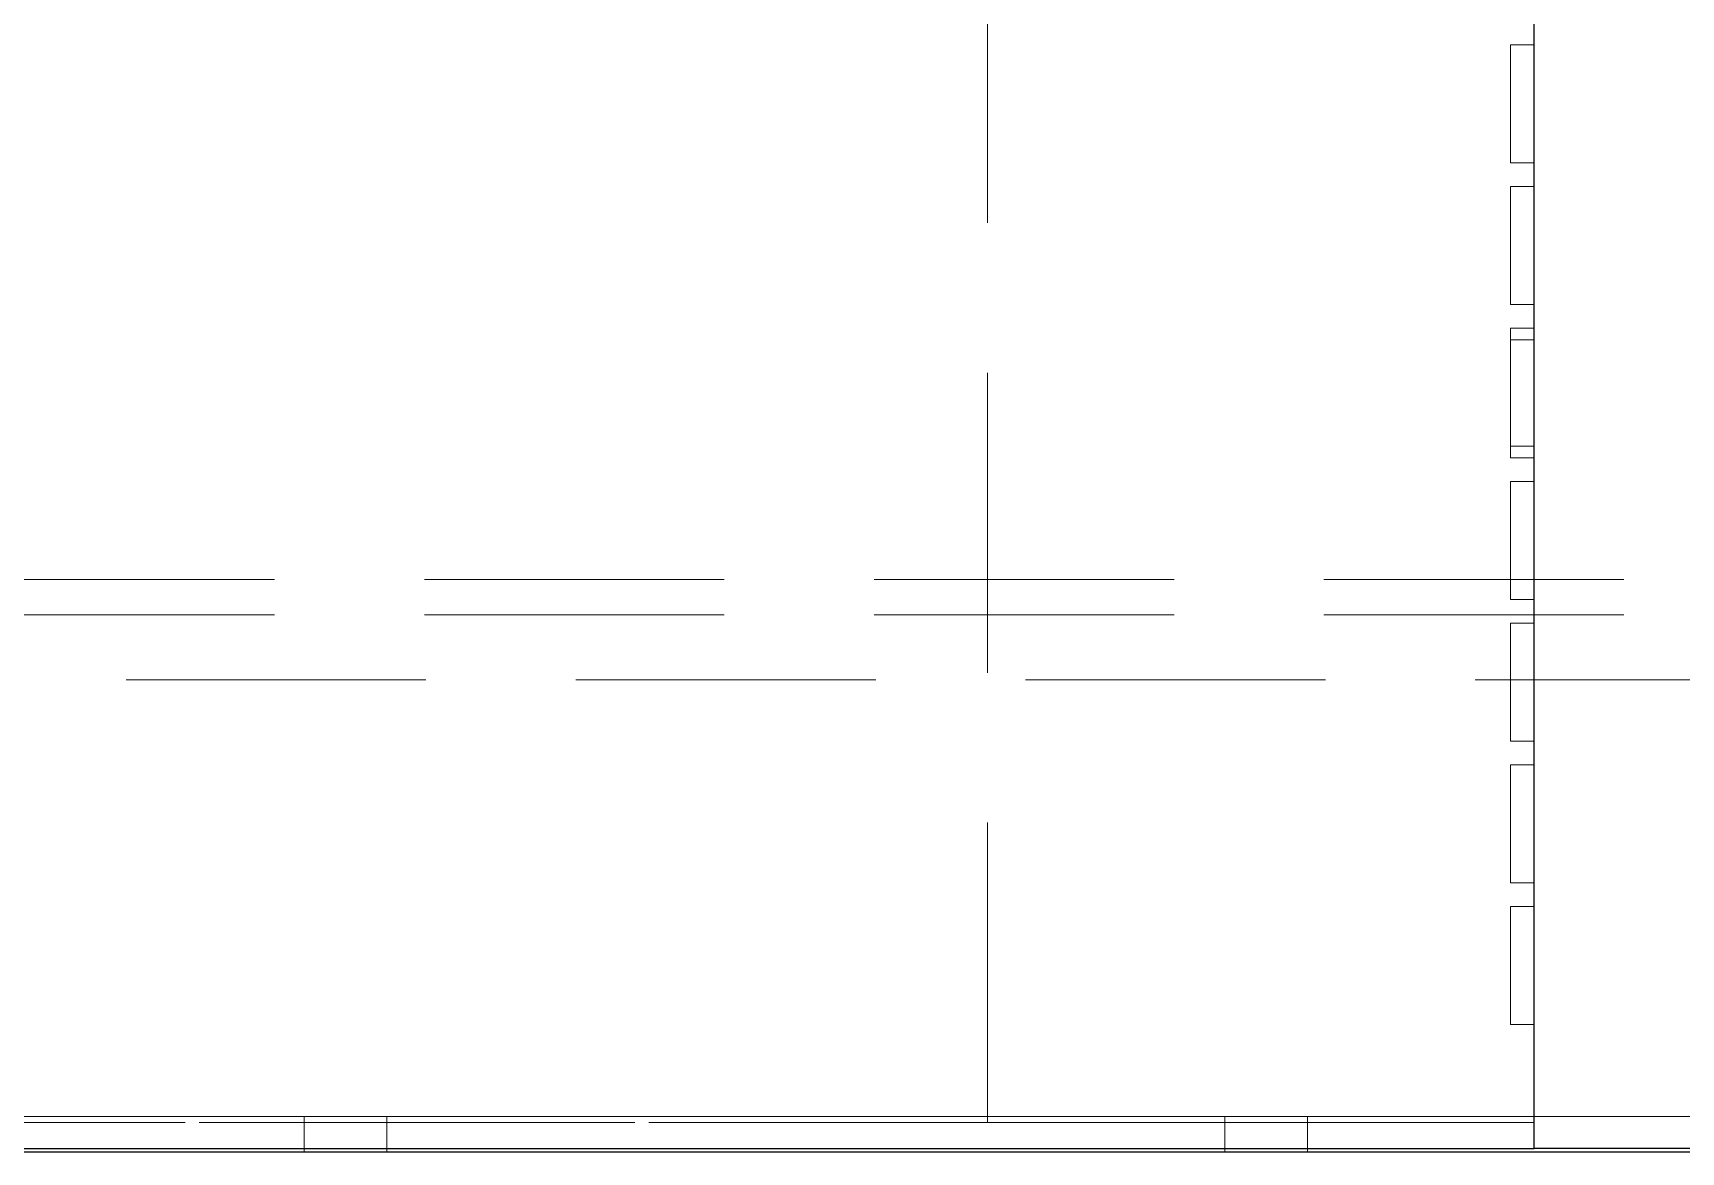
# Model space of a CAD drawing. Header units: millimetres. Extents: x 126 to 938, y 244 to 707.
# Drawn here: x 843.16 to 850.14, y 544.46 to 549.2 of the extents above; entities that cross this region are included whole.
import ezdxf

# ---------------------------------------------------------------- set-up
doc = ezdxf.new("R2010")
doc.units = ezdxf.units.MM
doc.linetypes.add('HIDDEN', pattern=[1.905, 1.27, -0.635])

msp = doc.modelspace()

# ---------------------------------------------------------------- linework, layer by layer
at = {"color": 7, "linetype": 'Continuous', "lineweight": 25}
for p, q in [((849.5227, 544.4797), (849.5227, 579.1287)), ((841.9622, 544.4797), (849.5227, 544.4797)), ((853.5222, 544.4797), (849.5227, 544.4797)), ((854.0372, 544.4642), (841.9622, 544.4642))]:
    msp.add_line(p, q, dxfattribs=at)
at = {"color": 7, "linetype": 'HIDDEN', "lineweight": 18}
for p, q in [((849.5227, 544.4797), (849.5227, 579.1287)), ((849.5227, 544.4797), (849.5227, 579.1287)), ((847.2077, 544.5897), (847.2077, 579.0187)), ((847.2077, 544.5897), (847.2077, 579.0187)), ((849.5227, 544.5897), (849.5227, 579.0187)), ((849.4227, 549.1547), (849.4227, 548.6547)), ((849.4227, 549.1547), (849.5227, 549.1547)), ((849.4227, 548.6547), (849.4227, 549.1547)), ((849.4227, 549.1547), (849.5227, 549.1547)), ((849.4227, 549.1547), (849.4227, 548.6547)), ((849.4227, 549.1547), (849.5227, 549.1547)), ((849.4227, 549.1547), (849.5227, 549.1547)), ((849.4227, 548.6547), (849.4227, 549.1547)), ((849.4227, 549.1547), (849.4227, 548.6547)), ((849.4227, 549.1547), (849.5227, 549.1547)), ((849.4227, 548.6547), (849.4227, 549.1547)), ((849.4227, 549.1547), (849.5227, 549.1547)), ((849.4227, 549.1547), (849.4227, 548.6547)), ((849.4227, 549.1547), (849.5227, 549.1547)), ((849.4227, 548.6547), (849.4227, 549.1547)), ((849.4227, 549.1547), (849.5227, 549.1547)), ((849.4227, 549.1547), (849.5227, 549.1547)), ((849.4227, 549.1547), (849.4227, 548.6547)), ((849.4227, 549.1547), (849.5227, 549.1547)), ((849.4227, 548.6547), (849.4227, 549.1547)), ((849.4227, 549.1547), (849.5227, 549.1547)), ((849.4227, 549.1547), (849.4227, 548.6547)), ((849.4227, 549.1547), (849.5227, 549.1547)), ((849.4227, 548.6547), (849.4227, 549.1547)), ((849.4227, 549.1547), (849.5227, 549.1547)), ((849.4227, 549.1547), (849.4227, 548.6547)), ((849.4227, 549.1547), (849.5227, 549.1547)), ((849.4227, 548.6547), (849.4227, 549.1547)), ((849.4227, 549.1547), (849.5227, 549.1547)), ((849.4227, 549.1547), (849.4227, 548.6547)), ((849.4227, 549.1547), (849.5227, 549.1547)), ((849.4227, 548.6547), (849.4227, 549.1547)), ((849.4227, 549.1547), (849.4227, 548.6547)), ((849.4227, 549.1547), (849.5227, 549.1547)), ((849.4227, 548.6547), (849.4227, 549.1547)), ((849.4227, 549.1547), (849.5227, 549.1547)), ((849.4227, 549.1547), (849.4227, 548.6547)), ((849.4227, 549.1547), (849.5227, 549.1547)), ((849.4227, 548.6547), (849.4227, 549.1547)), ((849.4227, 549.1547), (849.5227, 549.1547)), ((849.5227, 549.1547), (849.5227, 548.6547)), ((849.5227, 548.6547), (849.5227, 549.1547)), ((849.5227, 549.1547), (849.5227, 548.6547)), ((849.5227, 548.6547), (849.5227, 549.1547)), ((849.5227, 549.1547), (849.5227, 548.6547)), ((849.5227, 548.6547), (849.5227, 549.1547)), ((849.5227, 549.1547), (849.5227, 548.6547)), ((849.5227, 548.6547), (849.5227, 549.1547)), ((849.5227, 549.1547), (849.5227, 548.6547)), ((849.5227, 548.6547), (849.5227, 549.1547)), ((849.5227, 549.1547), (849.5227, 548.6547)), ((849.5227, 548.6547), (849.5227, 549.1547)), ((849.5227, 549.1547), (849.5227, 548.6547)), ((849.5227, 548.6547), (849.5227, 549.1547)), ((849.5227, 549.1547), (849.5227, 548.6547)), ((849.5227, 548.6547), (849.5227, 549.1547)), ((849.5227, 549.1547), (849.5227, 548.6547)), ((849.5227, 548.6547), (849.5227, 549.1547)), ((849.5227, 549.1547), (849.5227, 548.6547)), ((849.5227, 548.6547), (849.5227, 549.1547)), ((849.4227, 548.6547), (849.5227, 548.6547)), ((849.4227, 548.6547), (849.5227, 548.6547)), ((849.4227, 548.6547), (849.5227, 548.6547)), ((849.4227, 548.6547), (849.5227, 548.6547)), ((849.4227, 548.6547), (849.5227, 548.6547)), ((849.4227, 548.6547), (849.5227, 548.6547)), ((849.4227, 548.6547), (849.5227, 548.6547)), ((849.4227, 548.6547), (849.5227, 548.6547)), ((849.4227, 548.6547), (849.5227, 548.6547)), ((849.4227, 548.6547), (849.5227, 548.6547)), ((849.4227, 548.6547), (849.5227, 548.6547)), ((849.4227, 548.6547), (849.5227, 548.6547)), ((849.4227, 548.6547), (849.5227, 548.6547)), ((849.4227, 548.6547), (849.5227, 548.6547)), ((849.4227, 548.6547), (849.5227, 548.6547)), ((849.4227, 548.6547), (849.5227, 548.6547)), ((849.4227, 548.6547), (849.5227, 548.6547)), ((849.4227, 548.6547), (849.5227, 548.6547)), ((849.4227, 548.6547), (849.5227, 548.6547)), ((849.4227, 548.6547), (849.5227, 548.6547)), ((849.4227, 548.5547), (849.5227, 548.5547)), ((849.4227, 548.5547), (849.4227, 548.0547)), ((849.4227, 548.0547), (849.4227, 548.5547)), ((849.4227, 548.5547), (849.5227, 548.5547)), ((849.4227, 548.5547), (849.5227, 548.5547)), ((849.4227, 548.5547), (849.4227, 548.0547)), ((849.4227, 548.5547), (849.5227, 548.5547)), ((849.4227, 548.0547), (849.4227, 548.5547)), ((849.4227, 548.5547), (849.4227, 548.0547)), ((849.4227, 548.5547), (849.5227, 548.5547)), ((849.4227, 548.5547), (849.5227, 548.5547)), ((849.4227, 548.0547), (849.4227, 548.5547)), ((849.4227, 548.5547), (849.4227, 548.0547)), ((849.4227, 548.5547), (849.5227, 548.5547)), ((849.4227, 548.5547), (849.5227, 548.5547)), ((849.4227, 548.0547), (849.4227, 548.5547)), ((849.4227, 548.5547), (849.4227, 548.0547)), ((849.4227, 548.5547), (849.5227, 548.5547)), ((849.4227, 548.0547), (849.4227, 548.5547)), ((849.4227, 548.5547), (849.5227, 548.5547)), ((849.4227, 548.5547), (849.4227, 548.0547)), ((849.4227, 548.5547), (849.5227, 548.5547)), ((849.4227, 548.5547), (849.5227, 548.5547)), ((849.4227, 548.0547), (849.4227, 548.5547)), ((849.4227, 548.5547), (849.5227, 548.5547)), ((849.4227, 548.5547), (849.4227, 548.0547)), ((849.4227, 548.0547), (849.4227, 548.5547)), ((849.4227, 548.5547), (849.5227, 548.5547)), ((849.4227, 548.5547), (849.5227, 548.5547)), ((849.4227, 548.5547), (849.4227, 548.0547)), ((849.4227, 548.5547), (849.5227, 548.5547)), ((849.4227, 548.0547), (849.4227, 548.5547)), ((849.4227, 548.5547), (849.4227, 548.0547)), ((849.4227, 548.5547), (849.5227, 548.5547)), ((849.4227, 548.5547), (849.5227, 548.5547)), ((849.4227, 548.0547), (849.4227, 548.5547)), ((849.4227, 548.5547), (849.5227, 548.5547)), ((849.4227, 548.5547), (849.4227, 548.0547)), ((849.4227, 548.0547), (849.4227, 548.5547)), ((849.4227, 548.5547), (849.5227, 548.5547)), ((849.5227, 548.5547), (849.5227, 548.0547)), ((849.5227, 548.0547), (849.5227, 548.5547)), ((849.5227, 548.5547), (849.5227, 548.0547)), ((849.5227, 548.0547), (849.5227, 548.5547)), ((849.5227, 548.5547), (849.5227, 548.0547)), ((849.5227, 548.0547), (849.5227, 548.5547)), ((849.5227, 548.5547), (849.5227, 548.0547)), ((849.5227, 548.0547), (849.5227, 548.5547)), ((849.5227, 548.5547), (849.5227, 548.0547)), ((849.5227, 548.0547), (849.5227, 548.5547)), ((849.5227, 548.5547), (849.5227, 548.0547)), ((849.5227, 548.0547), (849.5227, 548.5547)), ((849.5227, 548.5547), (849.5227, 548.0547)), ((849.5227, 548.0547), (849.5227, 548.5547)), ((849.5227, 548.5547), (849.5227, 548.0547)), ((849.5227, 548.0547), (849.5227, 548.5547)), ((849.5227, 548.5547), (849.5227, 548.0547)), ((849.5227, 548.0547), (849.5227, 548.5547)), ((849.5227, 548.5547), (849.5227, 548.0547)), ((849.5227, 548.0547), (849.5227, 548.5547)), ((849.4227, 548.0547), (849.5227, 548.0547)), ((849.4227, 548.0547), (849.5227, 548.0547)), ((849.4227, 548.0547), (849.5227, 548.0547)), ((849.4227, 548.0547), (849.5227, 548.0547)), ((849.4227, 548.0547), (849.5227, 548.0547)), ((849.4227, 548.0547), (849.5227, 548.0547)), ((849.4227, 548.0547), (849.5227, 548.0547)), ((849.4227, 548.0547), (849.5227, 548.0547)), ((849.4227, 548.0547), (849.5227, 548.0547)), ((849.4227, 548.0547), (849.5227, 548.0547)), ((849.4227, 548.0547), (849.5227, 548.0547)), ((849.4227, 548.0547), (849.5227, 548.0547)), ((849.4227, 548.0547), (849.5227, 548.0547)), ((849.4227, 548.0547), (849.5227, 548.0547)), ((849.4227, 548.0547), (849.5227, 548.0547)), ((849.4227, 548.0547), (849.5227, 548.0547)), ((849.4227, 548.0547), (849.5227, 548.0547)), ((849.4227, 548.0547), (849.5227, 548.0547)), ((849.4227, 548.0547), (849.5227, 548.0547)), ((849.4227, 548.0547), (849.5227, 548.0547)), ((849.4227, 547.9547), (849.5227, 547.9547)), ((849.4227, 547.9547), (849.4227, 547.4547)), ((849.4227, 547.4547), (849.4227, 547.9547)), ((849.4227, 547.9547), (849.5227, 547.9547)), ((849.4227, 547.9547), (849.4227, 547.4547)), ((849.4227, 547.9547), (849.5227, 547.9547)), ((849.4227, 547.4547), (849.4227, 547.9547)), ((849.4227, 547.9547), (849.5227, 547.9547)), ((849.4227, 547.9547), (849.5227, 547.9547)), ((849.4227, 547.9547), (849.4227, 547.4547)), ((849.4227, 547.4547), (849.4227, 547.9547)), ((849.4227, 547.9547), (849.5227, 547.9547)), ((849.4227, 547.9547), (849.5227, 547.9547)), ((849.4227, 547.9547), (849.4227, 547.4547)), ((849.4227, 547.9547), (849.5227, 547.9547)), ((849.4227, 547.4547), (849.4227, 547.9547)), ((849.4227, 547.9547), (849.4227, 547.4547)), ((849.4227, 547.9547), (849.5227, 547.9547)), ((849.4227, 547.4547), (849.4227, 547.9547)), ((849.4227, 547.9547), (849.5227, 547.9547)), ((849.4227, 547.9547), (849.4227, 547.4547)), ((849.4227, 547.9547), (849.5227, 547.9547)), ((849.4227, 547.9547), (849.5227, 547.9547)), ((849.4227, 547.4547), (849.4227, 547.9547)), ((849.4227, 547.9547), (849.4227, 547.4547)), ((849.4227, 547.9547), (849.5227, 547.9547)), ((849.4227, 547.9547), (849.5227, 547.9547)), ((849.4227, 547.4547), (849.4227, 547.9547)), ((849.4227, 547.9547), (849.5227, 547.9547)), ((849.4227, 547.9547), (849.4227, 547.4547)), ((849.4227, 547.4547), (849.4227, 547.9547)), ((849.4227, 547.9547), (849.5227, 547.9547)), ((849.4227, 547.9547), (849.5227, 547.9547)), ((849.4227, 547.9547), (849.4227, 547.4547)), ((849.4227, 547.4547), (849.4227, 547.9547)), ((849.4227, 547.9547), (849.5227, 547.9547)), ((849.4227, 547.9547), (849.4227, 547.4547)), ((849.4227, 547.9547), (849.5227, 547.9547)), ((849.4227, 547.9547), (849.5227, 547.9547)), ((849.4227, 547.4547), (849.4227, 547.9547)), ((849.4227, 547.9047), (849.4227, 547.4047)), ((849.4227, 547.9047), (849.5227, 547.9047)), ((849.4227, 547.9047), (849.5227, 547.9047)), ((849.4227, 547.4047), (849.4227, 547.9047)), ((849.4227, 547.9047), (849.4227, 547.4047)), ((849.4227, 547.9047), (849.5227, 547.9047)), ((849.4227, 547.9047), (849.5227, 547.9047)), ((849.4227, 547.4047), (849.4227, 547.9047)), ((849.4227, 547.9047), (849.5227, 547.9047)), ((849.4227, 547.9047), (849.4227, 547.4047)), ((849.4227, 547.9047), (849.5227, 547.9047)), ((849.4227, 547.4047), (849.4227, 547.9047)), ((849.4227, 547.9047), (849.4227, 547.4047)), ((849.4227, 547.9047), (849.5227, 547.9047)), ((849.4227, 547.9047), (849.5227, 547.9047)), ((849.4227, 547.4047), (849.4227, 547.9047)), ((849.4227, 547.9047), (849.5227, 547.9047)), ((849.4227, 547.9047), (849.4227, 547.4047)), ((849.4227, 547.4047), (849.4227, 547.9047)), ((849.4227, 547.9047), (849.5227, 547.9047)), ((849.4227, 547.9047), (849.4227, 547.4047)), ((849.4227, 547.9047), (849.5227, 547.9047)), ((849.4227, 547.9047), (849.5227, 547.9047)), ((849.4227, 547.4047), (849.4227, 547.9047)), ((849.4227, 547.9047), (849.4227, 547.4047)), ((849.4227, 547.9047), (849.5227, 547.9047)), ((849.4227, 547.9047), (849.5227, 547.9047)), ((849.4227, 547.4047), (849.4227, 547.9047)), ((849.4227, 547.9047), (849.5227, 547.9047)), ((849.4227, 547.9047), (849.4227, 547.4047)), ((849.4227, 547.4047), (849.4227, 547.9047)), ((849.4227, 547.9047), (849.5227, 547.9047)), ((849.4227, 547.9047), (849.5227, 547.9047)), ((849.4227, 547.9047), (849.4227, 547.4047)), ((849.4227, 547.4047), (849.4227, 547.9047)), ((849.4227, 547.9047), (849.5227, 547.9047)), ((849.4227, 547.9047), (849.5227, 547.9047)), ((849.4227, 547.9047), (849.4227, 547.4047)), ((849.4227, 547.4047), (849.4227, 547.9047)), ((849.4227, 547.9047), (849.5227, 547.9047)), ((849.4227, 547.9047), (849.4227, 547.4047)), ((849.4227, 547.9047), (849.5227, 547.9047)), ((849.4227, 547.9047), (849.5227, 547.9047)), ((849.4227, 547.4047), (849.4227, 547.9047)), ((849.4227, 547.9047), (849.4227, 547.4047)), ((849.4227, 547.9047), (849.5227, 547.9047)), ((849.4227, 547.9047), (849.5227, 547.9047)), ((849.4227, 547.4047), (849.4227, 547.9047)), ((849.4227, 547.9047), (849.5227, 547.9047)), ((849.4227, 547.9047), (849.4227, 547.4047)), ((849.4227, 547.9047), (849.5227, 547.9047)), ((849.4227, 547.4047), (849.4227, 547.9047)), ((849.4227, 547.9047), (849.4227, 547.4047)), ((849.4227, 547.9047), (849.5227, 547.9047)), ((849.4227, 547.9047), (849.5227, 547.9047)), ((849.4227, 547.4047), (849.4227, 547.9047)), ((849.4227, 547.9047), (849.5227, 547.9047)), ((849.4227, 547.9047), (849.4227, 547.4047)), ((849.4227, 547.9047), (849.5227, 547.9047)), ((849.4227, 547.4047), (849.4227, 547.9047)), ((849.5227, 547.9547), (849.5227, 547.4547)), ((849.5227, 547.4547), (849.5227, 547.9547)), ((849.5227, 547.9547), (849.5227, 547.4547)), ((849.5227, 547.4547), (849.5227, 547.9547)), ((849.5227, 547.9547), (849.5227, 547.4547)), ((849.5227, 547.4547), (849.5227, 547.9547)), ((849.5227, 547.9547), (849.5227, 547.4547)), ((849.5227, 547.4547), (849.5227, 547.9547)), ((849.5227, 547.9547), (849.5227, 547.4547)), ((849.5227, 547.4547), (849.5227, 547.9547)), ((849.5227, 547.9547), (849.5227, 547.4547)), ((849.5227, 547.4547), (849.5227, 547.9547)), ((849.5227, 547.9547), (849.5227, 547.4547)), ((849.5227, 547.4547), (849.5227, 547.9547)), ((849.5227, 547.9547), (849.5227, 547.4547)), ((849.5227, 547.4547), (849.5227, 547.9547)), ((849.5227, 547.9547), (849.5227, 547.4547)), ((849.5227, 547.4547), (849.5227, 547.9547)), ((849.5227, 547.9547), (849.5227, 547.4547)), ((849.5227, 547.4547), (849.5227, 547.9547)), ((849.5227, 547.9047), (849.5227, 547.4047)), ((849.5227, 547.4047), (849.5227, 547.9047)), ((849.5227, 547.9047), (849.5227, 547.4047)), ((849.5227, 547.4047), (849.5227, 547.9047)), ((849.5227, 547.9047), (849.5227, 547.4047)), ((849.5227, 547.4047), (849.5227, 547.9047)), ((849.5227, 547.9047), (849.5227, 547.4047)), ((849.5227, 547.4047), (849.5227, 547.9047)), ((849.5227, 547.9047), (849.5227, 547.4047)), ((849.5227, 547.4047), (849.5227, 547.9047)), ((849.5227, 547.9047), (849.5227, 547.4047)), ((849.5227, 547.4047), (849.5227, 547.9047)), ((849.5227, 547.9047), (849.5227, 547.4047)), ((849.5227, 547.4047), (849.5227, 547.9047)), ((849.5227, 547.9047), (849.5227, 547.4047)), ((849.5227, 547.4047), (849.5227, 547.9047)), ((849.5227, 547.9047), (849.5227, 547.4047)), ((849.5227, 547.4047), (849.5227, 547.9047)), ((849.5227, 547.9047), (849.5227, 547.4047)), ((849.5227, 547.4047), (849.5227, 547.9047)), ((849.5227, 547.9047), (849.5227, 547.4047)), ((849.5227, 547.4047), (849.5227, 547.9047)), ((849.5227, 547.9047), (849.5227, 547.4047)), ((849.5227, 547.4047), (849.5227, 547.9047)), ((849.5227, 547.9047), (849.5227, 547.4047)), ((849.5227, 547.4047), (849.5227, 547.9047)), ((849.5227, 547.9047), (849.5227, 547.4047)), ((849.5227, 547.4047), (849.5227, 547.9047)), ((849.5227, 547.9047), (849.5227, 547.4047)), ((849.5227, 547.4047), (849.5227, 547.9047)), ((849.4227, 547.4547), (849.5227, 547.4547)), ((849.4227, 547.4547), (849.5227, 547.4547)), ((849.4227, 547.4547), (849.5227, 547.4547)), ((849.4227, 547.4547), (849.5227, 547.4547)), ((849.4227, 547.4547), (849.5227, 547.4547)), ((849.4227, 547.4547), (849.5227, 547.4547)), ((849.4227, 547.4547), (849.5227, 547.4547)), ((849.4227, 547.4547), (849.5227, 547.4547)), ((849.4227, 547.4547), (849.5227, 547.4547)), ((849.4227, 547.4547), (849.5227, 547.4547)), ((849.4227, 547.4547), (849.5227, 547.4547)), ((849.4227, 547.4547), (849.5227, 547.4547)), ((849.4227, 547.4547), (849.5227, 547.4547)), ((849.4227, 547.4547), (849.5227, 547.4547)), ((849.4227, 547.4547), (849.5227, 547.4547)), ((849.4227, 547.4547), (849.5227, 547.4547)), ((849.4227, 547.4547), (849.5227, 547.4547)), ((849.4227, 547.4547), (849.5227, 547.4547)), ((849.4227, 547.4547), (849.5227, 547.4547)), ((849.4227, 547.4547), (849.5227, 547.4547)), ((849.4227, 547.4047), (849.5227, 547.4047)), ((849.4227, 547.4047), (849.5227, 547.4047)), ((849.4227, 547.4047), (849.5227, 547.4047)), ((849.4227, 547.4047), (849.5227, 547.4047)), ((849.4227, 547.4047), (849.5227, 547.4047)), ((849.4227, 547.4047), (849.5227, 547.4047)), ((849.4227, 547.4047), (849.5227, 547.4047)), ((849.4227, 547.4047), (849.5227, 547.4047)), ((849.4227, 547.4047), (849.5227, 547.4047)), ((849.4227, 547.4047), (849.5227, 547.4047)), ((849.4227, 547.4047), (849.5227, 547.4047)), ((849.4227, 547.4047), (849.5227, 547.4047)), ((849.4227, 547.4047), (849.5227, 547.4047)), ((849.4227, 547.4047), (849.5227, 547.4047)), ((849.4227, 547.4047), (849.5227, 547.4047)), ((849.4227, 547.4047), (849.5227, 547.4047)), ((849.4227, 547.4047), (849.5227, 547.4047)), ((849.4227, 547.4047), (849.5227, 547.4047)), ((849.4227, 547.4047), (849.5227, 547.4047)), ((849.4227, 547.4047), (849.5227, 547.4047)), ((849.4227, 547.4047), (849.5227, 547.4047)), ((849.4227, 547.4047), (849.5227, 547.4047)), ((849.4227, 547.4047), (849.5227, 547.4047)), ((849.4227, 547.4047), (849.5227, 547.4047)), ((849.4227, 547.4047), (849.5227, 547.4047)), ((849.4227, 547.4047), (849.5227, 547.4047)), ((849.4227, 547.4047), (849.5227, 547.4047)), ((849.4227, 547.4047), (849.5227, 547.4047)), ((849.4227, 547.4047), (849.5227, 547.4047)), ((849.4227, 547.4047), (849.5227, 547.4047)), ((849.4227, 547.3047), (849.5227, 547.3047)), ((849.4227, 547.3047), (849.4227, 546.8047)), ((849.4227, 547.3047), (849.5227, 547.3047)), ((849.4227, 546.8047), (849.4227, 547.3047)), ((849.4227, 547.3047), (849.4227, 546.8047)), ((849.4227, 547.3047), (849.5227, 547.3047)), ((849.4227, 547.3047), (849.5227, 547.3047)), ((849.4227, 546.8047), (849.4227, 547.3047)), ((849.4227, 547.3047), (849.4227, 546.8047)), ((849.4227, 547.3047), (849.5227, 547.3047)), ((849.4227, 546.8047), (849.4227, 547.3047)), ((849.4227, 547.3047), (849.5227, 547.3047)), ((849.4227, 547.3047), (849.5227, 547.3047)), ((849.4227, 547.3047), (849.4227, 546.8047)), ((849.4227, 547.3047), (849.5227, 547.3047)), ((849.4227, 546.8047), (849.4227, 547.3047)), ((849.4227, 547.3047), (849.4227, 546.8047)), ((849.4227, 547.3047), (849.5227, 547.3047)), ((849.4227, 547.3047), (849.5227, 547.3047)), ((849.4227, 546.8047), (849.4227, 547.3047)), ((849.4227, 547.3047), (849.4227, 546.8047)), ((849.4227, 547.3047), (849.5227, 547.3047)), ((849.4227, 547.3047), (849.5227, 547.3047)), ((849.4227, 546.8047), (849.4227, 547.3047)), ((849.4227, 547.3047), (849.4227, 546.8047)), ((849.4227, 547.3047), (849.5227, 547.3047)), ((849.4227, 546.8047), (849.4227, 547.3047)), ((849.4227, 547.3047), (849.5227, 547.3047)), ((849.4227, 547.3047), (849.5227, 547.3047)), ((849.4227, 547.3047), (849.4227, 546.8047)), ((849.4227, 547.3047), (849.5227, 547.3047)), ((849.4227, 546.8047), (849.4227, 547.3047)), ((849.4227, 547.3047), (849.4227, 546.8047)), ((849.4227, 547.3047), (849.5227, 547.3047)), ((849.4227, 547.3047), (849.5227, 547.3047)), ((849.4227, 546.8047), (849.4227, 547.3047)), ((849.4227, 547.3047), (849.4227, 546.8047)), ((849.4227, 547.3047), (849.5227, 547.3047)), ((849.4227, 546.8047), (849.4227, 547.3047)), ((849.4227, 547.3047), (849.5227, 547.3047)), ((849.4227, 547.3047), (849.5227, 547.3047)), ((849.4227, 547.3047), (849.4227, 546.8047)), ((849.4227, 546.8047), (849.4227, 547.3047)), ((849.4227, 547.3047), (849.5227, 547.3047)), ((849.4227, 547.3047), (849.5227, 547.3047)), ((849.4227, 547.3047), (849.4227, 546.8047)), ((849.4227, 547.3047), (849.5227, 547.3047)), ((849.4227, 546.8047), (849.4227, 547.3047)), ((849.4227, 547.3047), (849.5227, 547.3047)), ((849.4227, 547.3047), (849.4227, 546.8047)), ((849.4227, 547.3047), (849.5227, 547.3047)), ((849.4227, 546.8047), (849.4227, 547.3047)), ((849.4227, 547.3047), (849.4227, 546.8047)), ((849.4227, 547.3047), (849.5227, 547.3047)), ((849.4227, 546.8047), (849.4227, 547.3047)), ((849.4227, 547.3047), (849.5227, 547.3047)), ((849.4227, 547.3047), (849.4227, 546.8047)), ((849.4227, 547.3047), (849.5227, 547.3047)), ((849.4227, 547.3047), (849.5227, 547.3047)), ((849.4227, 546.8047), (849.4227, 547.3047)), ((849.5227, 547.3047), (849.5227, 546.8047)), ((849.5227, 546.8047), (849.5227, 547.3047)), ((849.5227, 547.3047), (849.5227, 546.8047)), ((849.5227, 546.8047), (849.5227, 547.3047)), ((849.5227, 547.3047), (849.5227, 546.8047)), ((849.5227, 546.8047), (849.5227, 547.3047)), ((849.5227, 547.3047), (849.5227, 546.8047)), ((849.5227, 546.8047), (849.5227, 547.3047)), ((849.5227, 547.3047), (849.5227, 546.8047)), ((849.5227, 546.8047), (849.5227, 547.3047)), ((849.5227, 547.3047), (849.5227, 546.8047)), ((849.5227, 546.8047), (849.5227, 547.3047)), ((849.5227, 547.3047), (849.5227, 546.8047)), ((849.5227, 546.8047), (849.5227, 547.3047)), ((849.5227, 547.3047), (849.5227, 546.8047)), ((849.5227, 546.8047), (849.5227, 547.3047)), ((849.5227, 547.3047), (849.5227, 546.8047)), ((849.5227, 546.8047), (849.5227, 547.3047)), ((849.5227, 547.3047), (849.5227, 546.8047)), ((849.5227, 546.8047), (849.5227, 547.3047)), ((849.5227, 547.3047), (849.5227, 546.8047)), ((849.5227, 546.8047), (849.5227, 547.3047)), ((849.5227, 547.3047), (849.5227, 546.8047)), ((849.5227, 546.8047), (849.5227, 547.3047)), ((849.5227, 547.3047), (849.5227, 546.8047)), ((849.5227, 546.8047), (849.5227, 547.3047)), ((849.5227, 547.3047), (849.5227, 546.8047)), ((849.5227, 546.8047), (849.5227, 547.3047)), ((849.5227, 547.3047), (849.5227, 546.8047)), ((849.5227, 546.8047), (849.5227, 547.3047)), ((821.9622, 546.8892), (853.5222, 546.8892)), ((821.9622, 546.8892), (854.0372, 546.8892)), ((849.4227, 546.8047), (849.5227, 546.8047)), ((849.4227, 546.8047), (849.5227, 546.8047)), ((849.4227, 546.8047), (849.5227, 546.8047)), ((849.4227, 546.8047), (849.5227, 546.8047)), ((849.4227, 546.8047), (849.5227, 546.8047)), ((849.4227, 546.8047), (849.5227, 546.8047)), ((849.4227, 546.8047), (849.5227, 546.8047)), ((849.4227, 546.8047), (849.5227, 546.8047)), ((849.4227, 546.8047), (849.5227, 546.8047)), ((849.4227, 546.8047), (849.5227, 546.8047)), ((849.4227, 546.8047), (849.5227, 546.8047)), ((849.4227, 546.8047), (849.5227, 546.8047)), ((849.4227, 546.8047), (849.5227, 546.8047)), ((849.4227, 546.8047), (849.5227, 546.8047)), ((849.4227, 546.8047), (849.5227, 546.8047)), ((849.4227, 546.8047), (849.5227, 546.8047)), ((849.4227, 546.8047), (849.5227, 546.8047)), ((849.4227, 546.8047), (849.5227, 546.8047)), ((849.4227, 546.8047), (849.5227, 546.8047)), ((849.4227, 546.8047), (849.5227, 546.8047)), ((849.4227, 546.8047), (849.5227, 546.8047)), ((849.4227, 546.8047), (849.5227, 546.8047)), ((849.4227, 546.8047), (849.5227, 546.8047)), ((849.4227, 546.8047), (849.5227, 546.8047)), ((849.4227, 546.8047), (849.5227, 546.8047)), ((849.4227, 546.8047), (849.5227, 546.8047)), ((849.4227, 546.8047), (849.5227, 546.8047)), ((849.4227, 546.8047), (849.5227, 546.8047)), ((849.4227, 546.8047), (849.5227, 546.8047)), ((849.4227, 546.8047), (849.5227, 546.8047)), ((821.9622, 546.7392), (853.5222, 546.7392)), ((821.9622, 546.7392), (854.0372, 546.7392)), ((849.4227, 546.7047), (849.4227, 546.2047)), ((849.4227, 546.7047), (849.5227, 546.7047)), ((849.4227, 546.7047), (849.5227, 546.7047)), ((849.4227, 546.2047), (849.4227, 546.7047)), ((849.4227, 546.7047), (849.5227, 546.7047)), ((849.4227, 546.7047), (849.4227, 546.2047)), ((849.4227, 546.2047), (849.4227, 546.7047)), ((849.4227, 546.7047), (849.5227, 546.7047)), ((849.4227, 546.7047), (849.4227, 546.2047)), ((849.4227, 546.7047), (849.5227, 546.7047)), ((849.4227, 546.7047), (849.5227, 546.7047)), ((849.4227, 546.2047), (849.4227, 546.7047)), ((849.4227, 546.7047), (849.4227, 546.2047)), ((849.4227, 546.7047), (849.5227, 546.7047)), ((849.4227, 546.7047), (849.5227, 546.7047)), ((849.4227, 546.2047), (849.4227, 546.7047)), ((849.4227, 546.7047), (849.5227, 546.7047)), ((849.4227, 546.7047), (849.4227, 546.2047)), ((849.4227, 546.2047), (849.4227, 546.7047)), ((849.4227, 546.7047), (849.5227, 546.7047)), ((849.4227, 546.7047), (849.5227, 546.7047)), ((849.4227, 546.7047), (849.4227, 546.2047)), ((849.4227, 546.7047), (849.5227, 546.7047)), ((849.4227, 546.2047), (849.4227, 546.7047)), ((849.4227, 546.7047), (849.4227, 546.2047)), ((849.4227, 546.7047), (849.5227, 546.7047)), ((849.4227, 546.2047), (849.4227, 546.7047)), ((849.4227, 546.7047), (849.5227, 546.7047)), ((849.4227, 546.7047), (849.5227, 546.7047)), ((849.4227, 546.7047), (849.4227, 546.2047)), ((849.4227, 546.7047), (849.5227, 546.7047)), ((849.4227, 546.2047), (849.4227, 546.7047)), ((849.4227, 546.7047), (849.5227, 546.7047)), ((849.4227, 546.7047), (849.4227, 546.2047)), ((849.4227, 546.2047), (849.4227, 546.7047)), ((849.4227, 546.7047), (849.5227, 546.7047)), ((849.4227, 546.7047), (849.4227, 546.2047)), ((849.4227, 546.7047), (849.5227, 546.7047)), ((849.4227, 546.2047), (849.4227, 546.7047)), ((849.4227, 546.7047), (849.5227, 546.7047)), ((849.4227, 546.7047), (849.5227, 546.7047)), ((849.4227, 546.7047), (849.4227, 546.2047)), ((849.4227, 546.2047), (849.4227, 546.7047)), ((849.4227, 546.7047), (849.5227, 546.7047)), ((849.4227, 546.7047), (849.4227, 546.2047)), ((849.4227, 546.7047), (849.5227, 546.7047)), ((849.4227, 546.7047), (849.5227, 546.7047)), ((849.4227, 546.2047), (849.4227, 546.7047)), ((849.4227, 546.7047), (849.4227, 546.2047)), ((849.4227, 546.7047), (849.5227, 546.7047)), ((849.4227, 546.2047), (849.4227, 546.7047)), ((849.4227, 546.7047), (849.5227, 546.7047)), ((849.4227, 546.7047), (849.5227, 546.7047)), ((849.4227, 546.7047), (849.4227, 546.2047)), ((849.4227, 546.7047), (849.5227, 546.7047)), ((849.4227, 546.2047), (849.4227, 546.7047)), ((849.4227, 546.7047), (849.5227, 546.7047)), ((849.4227, 546.7047), (849.4227, 546.2047)), ((849.4227, 546.2047), (849.4227, 546.7047)), ((849.4227, 546.7047), (849.5227, 546.7047)), ((849.5227, 546.7047), (849.5227, 546.2047)), ((849.5227, 546.2047), (849.5227, 546.7047)), ((849.5227, 546.7047), (849.5227, 546.2047)), ((849.5227, 546.2047), (849.5227, 546.7047)), ((849.5227, 546.7047), (849.5227, 546.2047)), ((849.5227, 546.2047), (849.5227, 546.7047)), ((849.5227, 546.7047), (849.5227, 546.2047)), ((849.5227, 546.2047), (849.5227, 546.7047)), ((849.5227, 546.7047), (849.5227, 546.2047)), ((849.5227, 546.2047), (849.5227, 546.7047)), ((849.5227, 546.7047), (849.5227, 546.2047)), ((849.5227, 546.2047), (849.5227, 546.7047)), ((849.5227, 546.7047), (849.5227, 546.2047)), ((849.5227, 546.2047), (849.5227, 546.7047)), ((849.5227, 546.7047), (849.5227, 546.2047)), ((849.5227, 546.2047), (849.5227, 546.7047)), ((849.5227, 546.7047), (849.5227, 546.2047)), ((849.5227, 546.2047), (849.5227, 546.7047)), ((849.5227, 546.7047), (849.5227, 546.2047)), ((849.5227, 546.2047), (849.5227, 546.7047)), ((849.5227, 546.7047), (849.5227, 546.2047)), ((849.5227, 546.2047), (849.5227, 546.7047)), ((849.5227, 546.7047), (849.5227, 546.2047)), ((849.5227, 546.2047), (849.5227, 546.7047)), ((849.5227, 546.7047), (849.5227, 546.2047)), ((849.5227, 546.2047), (849.5227, 546.7047)), ((849.5227, 546.7047), (849.5227, 546.2047)), ((849.5227, 546.2047), (849.5227, 546.7047)), ((849.5227, 546.7047), (849.5227, 546.2047)), ((849.5227, 546.2047), (849.5227, 546.7047)), ((828.3183, 546.4642), (853.5222, 546.4642)), ((828.3183, 546.4642), (854.0372, 546.4642)), ((849.4227, 546.2047), (849.5227, 546.2047)), ((849.4227, 546.2047), (849.5227, 546.2047)), ((849.4227, 546.2047), (849.5227, 546.2047)), ((849.4227, 546.2047), (849.5227, 546.2047)), ((849.4227, 546.2047), (849.5227, 546.2047)), ((849.4227, 546.2047), (849.5227, 546.2047)), ((849.4227, 546.2047), (849.5227, 546.2047)), ((849.4227, 546.2047), (849.5227, 546.2047)), ((849.4227, 546.2047), (849.5227, 546.2047)), ((849.4227, 546.2047), (849.5227, 546.2047)), ((849.4227, 546.2047), (849.5227, 546.2047)), ((849.4227, 546.2047), (849.5227, 546.2047)), ((849.4227, 546.2047), (849.5227, 546.2047)), ((849.4227, 546.2047), (849.5227, 546.2047)), ((849.4227, 546.2047), (849.5227, 546.2047)), ((849.4227, 546.2047), (849.5227, 546.2047)), ((849.4227, 546.2047), (849.5227, 546.2047)), ((849.4227, 546.2047), (849.5227, 546.2047)), ((849.4227, 546.2047), (849.5227, 546.2047)), ((849.4227, 546.2047), (849.5227, 546.2047)), ((849.4227, 546.2047), (849.5227, 546.2047)), ((849.4227, 546.2047), (849.5227, 546.2047)), ((849.4227, 546.2047), (849.5227, 546.2047)), ((849.4227, 546.2047), (849.5227, 546.2047)), ((849.4227, 546.2047), (849.5227, 546.2047)), ((849.4227, 546.2047), (849.5227, 546.2047)), ((849.4227, 546.2047), (849.5227, 546.2047)), ((849.4227, 546.2047), (849.5227, 546.2047)), ((849.4227, 546.2047), (849.5227, 546.2047)), ((849.4227, 546.2047), (849.5227, 546.2047)), ((849.4227, 546.1047), (849.5227, 546.1047)), ((849.4227, 546.1047), (849.4227, 545.6047)), ((849.4227, 546.1047), (849.5227, 546.1047)), ((849.4227, 545.6047), (849.4227, 546.1047)), ((849.4227, 546.1047), (849.4227, 545.6047)), ((849.4227, 546.1047), (849.5227, 546.1047)), ((849.4227, 546.1047), (849.5227, 546.1047)), ((849.4227, 545.6047), (849.4227, 546.1047)), ((849.4227, 546.1047), (849.5227, 546.1047)), ((849.4227, 546.1047), (849.4227, 545.6047)), ((849.4227, 545.6047), (849.4227, 546.1047)), ((849.4227, 546.1047), (849.5227, 546.1047)), ((849.4227, 546.1047), (849.5227, 546.1047)), ((849.4227, 546.1047), (849.4227, 545.6047)), ((849.4227, 545.6047), (849.4227, 546.1047)), ((849.4227, 546.1047), (849.5227, 546.1047)), ((849.4227, 546.1047), (849.4227, 545.6047)), ((849.4227, 546.1047), (849.5227, 546.1047)), ((849.4227, 546.1047), (849.5227, 546.1047)), ((849.4227, 545.6047), (849.4227, 546.1047)), ((849.4227, 546.1047), (849.5227, 546.1047)), ((849.4227, 546.1047), (849.4227, 545.6047)), ((849.4227, 546.1047), (849.5227, 546.1047)), ((849.4227, 545.6047), (849.4227, 546.1047)), ((849.4227, 546.1047), (849.5227, 546.1047)), ((849.4227, 546.1047), (849.4227, 545.6047)), ((849.4227, 545.6047), (849.4227, 546.1047)), ((849.4227, 546.1047), (849.5227, 546.1047)), ((849.4227, 546.1047), (849.5227, 546.1047)), ((849.4227, 546.1047), (849.4227, 545.6047)), ((849.4227, 546.1047), (849.5227, 546.1047)), ((849.4227, 545.6047), (849.4227, 546.1047)), ((849.4227, 546.1047), (849.5227, 546.1047)), ((849.4227, 546.1047), (849.4227, 545.6047)), ((849.4227, 545.6047), (849.4227, 546.1047)), ((849.4227, 546.1047), (849.5227, 546.1047)), ((849.4227, 546.1047), (849.5227, 546.1047)), ((849.4227, 546.1047), (849.4227, 545.6047)), ((849.4227, 545.6047), (849.4227, 546.1047)), ((849.4227, 546.1047), (849.5227, 546.1047)), ((849.4227, 546.1047), (849.4227, 545.6047)), ((849.4227, 546.1047), (849.5227, 546.1047)), ((849.4227, 546.1047), (849.5227, 546.1047)), ((849.4227, 545.6047), (849.4227, 546.1047)), ((849.4227, 546.1047), (849.4227, 545.6047)), ((849.4227, 546.1047), (849.5227, 546.1047)), ((849.4227, 546.1047), (849.5227, 546.1047)), ((849.4227, 545.6047), (849.4227, 546.1047)), ((849.4227, 546.1047), (849.5227, 546.1047)), ((849.4227, 546.1047), (849.4227, 545.6047)), ((849.4227, 546.1047), (849.5227, 546.1047)), ((849.4227, 545.6047), (849.4227, 546.1047)), ((849.4227, 546.1047), (849.4227, 545.6047)), ((849.4227, 546.1047), (849.5227, 546.1047)), ((849.4227, 546.1047), (849.5227, 546.1047)), ((849.4227, 545.6047), (849.4227, 546.1047)), ((849.4227, 546.1047), (849.4227, 545.6047)), ((849.4227, 546.1047), (849.5227, 546.1047)), ((849.4227, 546.1047), (849.5227, 546.1047)), ((849.4227, 545.6047), (849.4227, 546.1047)), ((849.5227, 546.1047), (849.5227, 545.6047)), ((849.5227, 545.6047), (849.5227, 546.1047)), ((849.5227, 546.1047), (849.5227, 545.6047)), ((849.5227, 545.6047), (849.5227, 546.1047)), ((849.5227, 546.1047), (849.5227, 545.6047)), ((849.5227, 545.6047), (849.5227, 546.1047)), ((849.5227, 546.1047), (849.5227, 545.6047)), ((849.5227, 545.6047), (849.5227, 546.1047)), ((849.5227, 546.1047), (849.5227, 545.6047)), ((849.5227, 545.6047), (849.5227, 546.1047)), ((849.5227, 546.1047), (849.5227, 545.6047)), ((849.5227, 545.6047), (849.5227, 546.1047)), ((849.5227, 546.1047), (849.5227, 545.6047)), ((849.5227, 545.6047), (849.5227, 546.1047)), ((849.5227, 546.1047), (849.5227, 545.6047)), ((849.5227, 545.6047), (849.5227, 546.1047)), ((849.5227, 546.1047), (849.5227, 545.6047)), ((849.5227, 545.6047), (849.5227, 546.1047)), ((849.5227, 546.1047), (849.5227, 545.6047)), ((849.5227, 545.6047), (849.5227, 546.1047)), ((849.5227, 546.1047), (849.5227, 545.6047)), ((849.5227, 545.6047), (849.5227, 546.1047)), ((849.5227, 546.1047), (849.5227, 545.6047)), ((849.5227, 545.6047), (849.5227, 546.1047)), ((849.5227, 546.1047), (849.5227, 545.6047)), ((849.5227, 545.6047), (849.5227, 546.1047)), ((849.5227, 546.1047), (849.5227, 545.6047)), ((849.5227, 545.6047), (849.5227, 546.1047)), ((849.5227, 546.1047), (849.5227, 545.6047)), ((849.5227, 545.6047), (849.5227, 546.1047)), ((849.4227, 545.6047), (849.5227, 545.6047)), ((849.4227, 545.6047), (849.5227, 545.6047)), ((849.4227, 545.6047), (849.5227, 545.6047)), ((849.4227, 545.6047), (849.5227, 545.6047)), ((849.4227, 545.6047), (849.5227, 545.6047)), ((849.4227, 545.6047), (849.5227, 545.6047)), ((849.4227, 545.6047), (849.5227, 545.6047)), ((849.4227, 545.6047), (849.5227, 545.6047)), ((849.4227, 545.6047), (849.5227, 545.6047)), ((849.4227, 545.6047), (849.5227, 545.6047)), ((849.4227, 545.6047), (849.5227, 545.6047)), ((849.4227, 545.6047), (849.5227, 545.6047)), ((849.4227, 545.6047), (849.5227, 545.6047)), ((849.4227, 545.6047), (849.5227, 545.6047)), ((849.4227, 545.6047), (849.5227, 545.6047)), ((849.4227, 545.6047), (849.5227, 545.6047)), ((849.4227, 545.6047), (849.5227, 545.6047)), ((849.4227, 545.6047), (849.5227, 545.6047)), ((849.4227, 545.6047), (849.5227, 545.6047)), ((849.4227, 545.6047), (849.5227, 545.6047)), ((849.4227, 545.6047), (849.5227, 545.6047)), ((849.4227, 545.6047), (849.5227, 545.6047)), ((849.4227, 545.6047), (849.5227, 545.6047)), ((849.4227, 545.6047), (849.5227, 545.6047)), ((849.4227, 545.6047), (849.5227, 545.6047)), ((849.4227, 545.6047), (849.5227, 545.6047)), ((849.4227, 545.6047), (849.5227, 545.6047)), ((849.4227, 545.6047), (849.5227, 545.6047)), ((849.4227, 545.6047), (849.5227, 545.6047)), ((849.4227, 545.6047), (849.5227, 545.6047)), ((849.4227, 545.5047), (849.5227, 545.5047)), ((849.4227, 545.5047), (849.4227, 545.0047)), ((849.4227, 545.5047), (849.5227, 545.5047)), ((849.4227, 545.0047), (849.4227, 545.5047)), ((849.4227, 545.5047), (849.5227, 545.5047)), ((849.4227, 545.5047), (849.4227, 545.0047)), ((849.4227, 545.0047), (849.4227, 545.5047)), ((849.4227, 545.5047), (849.5227, 545.5047)), ((849.4227, 545.5047), (849.5227, 545.5047)), ((849.4227, 545.5047), (849.4227, 545.0047)), ((849.4227, 545.5047), (849.5227, 545.5047)), ((849.4227, 545.0047), (849.4227, 545.5047)), ((849.4227, 545.5047), (849.4227, 545.0047)), ((849.4227, 545.5047), (849.5227, 545.5047)), ((849.4227, 545.0047), (849.4227, 545.5047)), ((849.4227, 545.5047), (849.5227, 545.5047)), ((849.4227, 545.5047), (849.4227, 545.0047)), ((849.4227, 545.5047), (849.5227, 545.5047)), ((849.4227, 545.5047), (849.5227, 545.5047)), ((849.4227, 545.0047), (849.4227, 545.5047)), ((849.4227, 545.5047), (849.5227, 545.5047)), ((849.4227, 545.5047), (849.4227, 545.0047)), ((849.4227, 545.0047), (849.4227, 545.5047)), ((849.4227, 545.5047), (849.5227, 545.5047)), ((849.4227, 545.5047), (849.4227, 545.0047)), ((849.4227, 545.5047), (849.5227, 545.5047)), ((849.4227, 545.5047), (849.5227, 545.5047)), ((849.4227, 545.0047), (849.4227, 545.5047)), ((849.4227, 545.5047), (849.4227, 545.0047)), ((849.4227, 545.5047), (849.5227, 545.5047)), ((849.4227, 545.5047), (849.5227, 545.5047)), ((849.4227, 545.0047), (849.4227, 545.5047)), ((849.4227, 545.5047), (849.5227, 545.5047)), ((849.4227, 545.5047), (849.4227, 545.0047)), ((849.4227, 545.5047), (849.5227, 545.5047)), ((849.4227, 545.0047), (849.4227, 545.5047)), ((849.4227, 545.5047), (849.5227, 545.5047)), ((849.4227, 545.5047), (849.4227, 545.0047)), ((849.4227, 545.0047), (849.4227, 545.5047)), ((849.4227, 545.5047), (849.5227, 545.5047)), ((849.4227, 545.5047), (849.4227, 545.0047)), ((849.4227, 545.5047), (849.5227, 545.5047)), ((849.4227, 545.5047), (849.5227, 545.5047)), ((849.4227, 545.0047), (849.4227, 545.5047)), ((849.4227, 545.5047), (849.4227, 545.0047)), ((849.4227, 545.5047), (849.5227, 545.5047)), ((849.4227, 545.0047), (849.4227, 545.5047)), ((849.4227, 545.5047), (849.5227, 545.5047)), ((849.4227, 545.5047), (849.4227, 545.0047)), ((849.4227, 545.5047), (849.5227, 545.5047)), ((849.4227, 545.0047), (849.4227, 545.5047)), ((849.4227, 545.5047), (849.5227, 545.5047)), ((849.4227, 545.5047), (849.5227, 545.5047)), ((849.4227, 545.5047), (849.4227, 545.0047)), ((849.4227, 545.0047), (849.4227, 545.5047)), ((849.4227, 545.5047), (849.5227, 545.5047)), ((849.4227, 545.5047), (849.4227, 545.0047)), ((849.4227, 545.5047), (849.5227, 545.5047)), ((849.4227, 545.5047), (849.5227, 545.5047)), ((849.4227, 545.0047), (849.4227, 545.5047)), ((849.5227, 545.5047), (849.5227, 545.0047)), ((849.5227, 545.0047), (849.5227, 545.5047)), ((849.5227, 545.5047), (849.5227, 545.0047)), ((849.5227, 545.0047), (849.5227, 545.5047)), ((849.5227, 545.5047), (849.5227, 545.0047)), ((849.5227, 545.0047), (849.5227, 545.5047)), ((849.5227, 545.5047), (849.5227, 545.0047)), ((849.5227, 545.0047), (849.5227, 545.5047)), ((849.5227, 545.5047), (849.5227, 545.0047)), ((849.5227, 545.0047), (849.5227, 545.5047)), ((849.5227, 545.5047), (849.5227, 545.0047)), ((849.5227, 545.0047), (849.5227, 545.5047)), ((849.5227, 545.5047), (849.5227, 545.0047)), ((849.5227, 545.0047), (849.5227, 545.5047)), ((849.5227, 545.5047), (849.5227, 545.0047)), ((849.5227, 545.0047), (849.5227, 545.5047)), ((849.5227, 545.5047), (849.5227, 545.0047)), ((849.5227, 545.0047), (849.5227, 545.5047)), ((849.5227, 545.5047), (849.5227, 545.0047)), ((849.5227, 545.0047), (849.5227, 545.5047)), ((849.5227, 545.5047), (849.5227, 545.0047)), ((849.5227, 545.0047), (849.5227, 545.5047)), ((849.5227, 545.5047), (849.5227, 545.0047)), ((849.5227, 545.0047), (849.5227, 545.5047)), ((849.5227, 545.5047), (849.5227, 545.0047)), ((849.5227, 545.0047), (849.5227, 545.5047)), ((849.5227, 545.5047), (849.5227, 545.0047)), ((849.5227, 545.0047), (849.5227, 545.5047)), ((849.5227, 545.5047), (849.5227, 545.0047)), ((849.5227, 545.0047), (849.5227, 545.5047)), ((849.4227, 545.0047), (849.5227, 545.0047)), ((849.4227, 545.0047), (849.5227, 545.0047)), ((849.4227, 545.0047), (849.5227, 545.0047)), ((849.4227, 545.0047), (849.5227, 545.0047)), ((849.4227, 545.0047), (849.5227, 545.0047)), ((849.4227, 545.0047), (849.5227, 545.0047)), ((849.4227, 545.0047), (849.5227, 545.0047)), ((849.4227, 545.0047), (849.5227, 545.0047)), ((849.4227, 545.0047), (849.5227, 545.0047)), ((849.4227, 545.0047), (849.5227, 545.0047)), ((849.4227, 545.0047), (849.5227, 545.0047)), ((849.4227, 545.0047), (849.5227, 545.0047)), ((849.4227, 545.0047), (849.5227, 545.0047)), ((849.4227, 545.0047), (849.5227, 545.0047)), ((849.4227, 545.0047), (849.5227, 545.0047)), ((849.4227, 545.0047), (849.5227, 545.0047)), ((849.4227, 545.0047), (849.5227, 545.0047)), ((849.4227, 545.0047), (849.5227, 545.0047)), ((849.4227, 545.0047), (849.5227, 545.0047)), ((849.4227, 545.0047), (849.5227, 545.0047)), ((849.4227, 545.0047), (849.5227, 545.0047)), ((849.4227, 545.0047), (849.5227, 545.0047)), ((849.4227, 545.0047), (849.5227, 545.0047)), ((849.4227, 545.0047), (849.5227, 545.0047)), ((849.4227, 545.0047), (849.5227, 545.0047)), ((849.4227, 545.0047), (849.5227, 545.0047)), ((849.4227, 545.0047), (849.5227, 545.0047)), ((849.4227, 545.0047), (849.5227, 545.0047)), ((849.4227, 545.0047), (849.5227, 545.0047)), ((849.4227, 545.0047), (849.5227, 545.0047)), ((821.9622, 544.6142), (854.0372, 544.6142)), ((828.3183, 544.6142), (854.0372, 544.6142)), ((844.3122, 544.6142), (844.3122, 544.4642)), ((844.6622, 544.6142), (844.3122, 544.6142)), ((844.3122, 544.6142), (844.3122, 544.4642)), ((844.3122, 544.6142), (844.6622, 544.6142)), ((848.2122, 544.6142), (844.6622, 544.6142)), ((844.6622, 544.6142), (844.6622, 544.4642)), ((844.6622, 544.6142), (844.6622, 544.4642)), ((844.6622, 544.6142), (848.2122, 544.6142)), ((848.2122, 544.6142), (848.2122, 544.4642)), ((848.5622, 544.6142), (848.2122, 544.6142)), ((848.2122, 544.6142), (848.2122, 544.4642)), ((848.2122, 544.6142), (848.5622, 544.6142)), ((848.5622, 544.6142), (848.5622, 544.4642)), ((848.5622, 544.6142), (848.5622, 544.4642)), ((841.9622, 544.5897), (847.2077, 544.5897)), ((849.5227, 544.5897), (841.9622, 544.5897)), ((847.2077, 544.5897), (849.5227, 544.5897)), ((849.5227, 544.4797), (849.5227, 544.5897)), ((840.9622, 544.4797), (853.5222, 544.4797)), ((841.9622, 544.4797), (849.5227, 544.4797)), ((849.5227, 544.4797), (841.9622, 544.4797)), ((821.9622, 544.4642), (854.0372, 544.4642)), ((844.6622, 544.4642), (844.3122, 544.4642)), ((844.3122, 544.4642), (844.6622, 544.4642)), ((848.2122, 544.4642), (844.6622, 544.4642)), ((844.6622, 544.4642), (848.2122, 544.4642)), ((848.5622, 544.4642), (848.2122, 544.4642)), ((848.2122, 544.4642), (848.5622, 544.4642))]:
    msp.add_line(p, q, dxfattribs=at)

doc.saveas('drawing.dxf')
